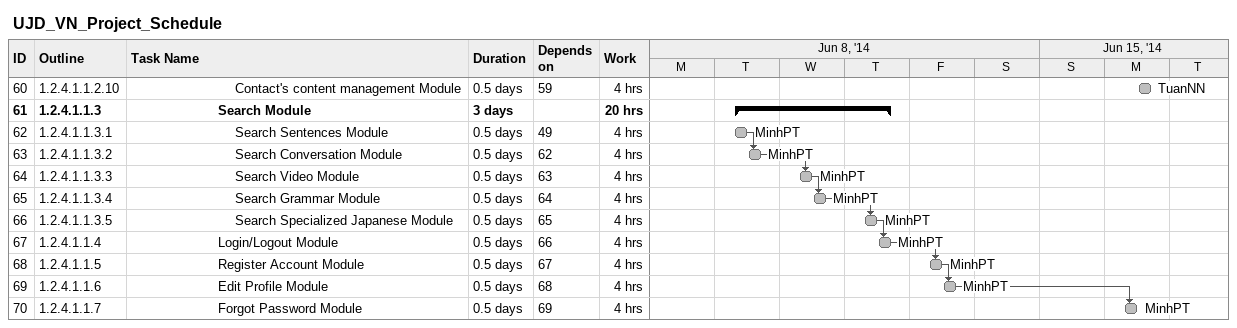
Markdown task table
UJD_VN_Project_Schedule

| ID | WBS | Task | Duration | Start | Finish | Predecessors | Resources | Work (h) |
|---|---|---|---|---|---|---|---|---|
| 60 | 1.2.4.1.1.2.10 | Contact's content management Module | 0.5d | 2014-06-16 | 2014-06-16 | 59 | TuanNN | 4 |
| 61 | 1.2.4.1.1.3 | **Search Module** | 3d | 2014-06-10 | 2014-06-12 |  |  | 20 |
| 62 | 1.2.4.1.1.3.1 | Search Sentences Module | 0.5d | 2014-06-10 | 2014-06-10 | 49 | MinhPT | 4 |
| 63 | 1.2.4.1.1.3.2 | Search Conversation Module | 0.5d | 2014-06-10 | 2014-06-10 | 62 | MinhPT | 4 |
| 64 | 1.2.4.1.1.3.3 | Search Video Module | 0.5d | 2014-06-11 | 2014-06-11 | 63 | MinhPT | 4 |
| 65 | 1.2.4.1.1.3.4 | Search Grammar Module | 0.5d | 2014-06-11 | 2014-06-11 | 64 | MinhPT | 4 |
| 66 | 1.2.4.1.1.3.5 | Search Specialized Japanese Module | 0.5d | 2014-06-12 | 2014-06-12 | 65 | MinhPT | 4 |
| 67 | 1.2.4.1.1.4 | Login/Logout Module | 0.5d | 2014-06-12 | 2014-06-12 | 66 | MinhPT | 4 |
| 68 | 1.2.4.1.1.5 | Register Account Module | 0.5d | 2014-06-13 | 2014-06-13 | 67 | MinhPT | 4 |
| 69 | 1.2.4.1.1.6 | Edit Profile Module | 0.5d | 2014-06-13 | 2014-06-13 | 68 | MinhPT | 4 |
| 70 | 1.2.4.1.1.7 | Forgot Password Module | 0.5d | 2014-06-16 | 2014-06-16 | 69 | MinhPT | 4 |
